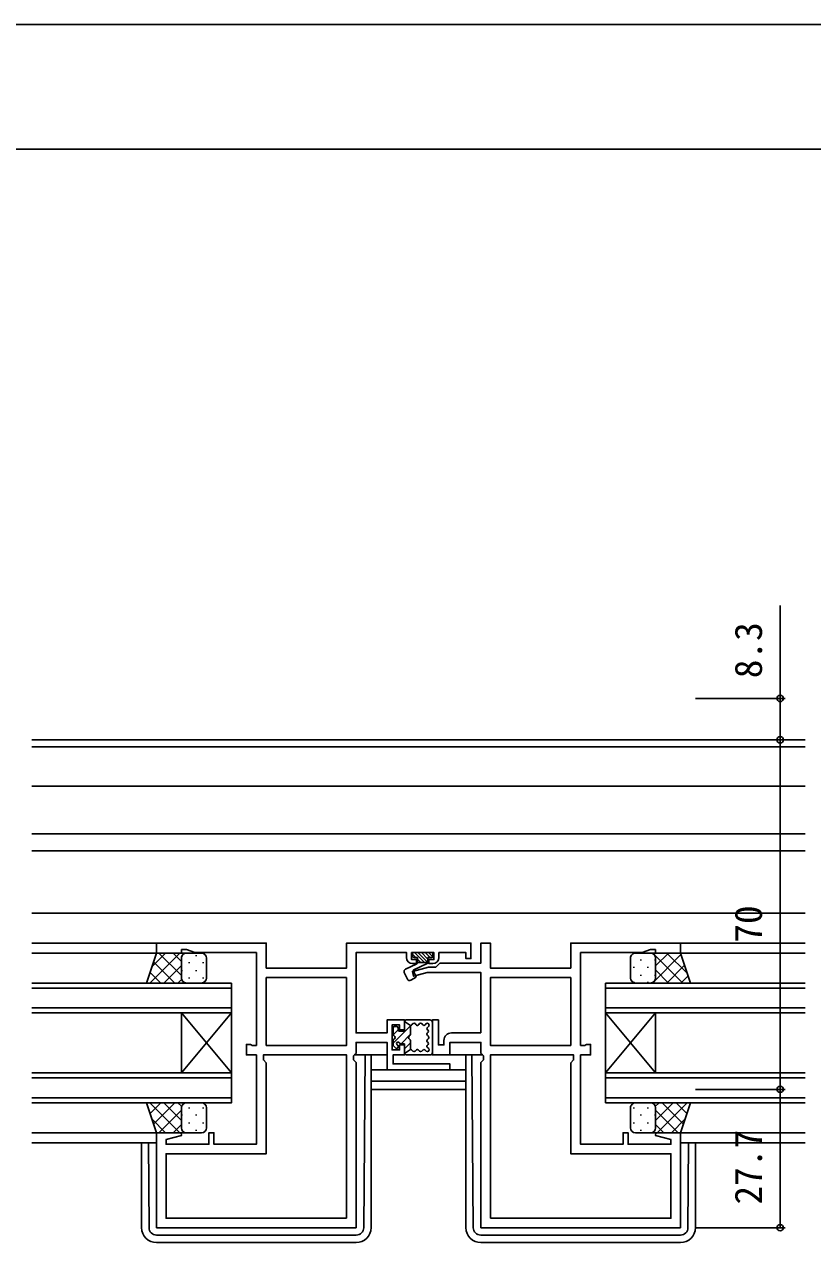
# Model space of a CAD drawing. Units: millimetres, scale not verified. Extents: x -437 to 438, y -281 to 279.
# Drawn here: x 65.7 to 223.7, y -0.3 to 243.7 of the extents above; entities that cross this region are included whole.
import ezdxf
from ezdxf.enums import TextEntityAlignment as Align

# ---------------------------------------------------------------- set-up
doc = ezdxf.new("R2010")
doc.units = ezdxf.units.MM
doc.header["$LTSCALE"] = 2
for name, color, linetype in [('0-2_YKK_11', 7, 'Continuous'), ('0-3_YKK_12', 2, 'Continuous'), ('0-4_YKK_13', 4, 'Continuous'), ('0-6_YKK_D', 6, 'Continuous'), ('0-7_YKK_ZWAK', 7, 'Continuous')]:
    doc.layers.add(name, color=color, linetype=linetype)
doc.styles.add('ＭＳ ゴシック', font='')
doc.styles.get('ＭＳ ゴシック').set_extended_font_data('MS Gothic')

msp = doc.modelspace()

# ---------------------------------------------------------------- linework, layer by layer
at = {"layer": '0-2_YKK_11'}
msp.add_line((157.2, 41.7), (151.3, 41.7), dxfattribs=at)
for points in [[(132.2, 2.7), (92.2, 2.7), (92.2, 21.7), (97.161, 21.7), (97.229, 21.178), (94.1, 20.339), (94.1, 19.4), (102.7, 19.4), (102.7, 21.7), (103.7, 21.7), (103.7, 19.4), (112.2, 19.4), (112.2, 37.3), (110.2, 37.3), (110.2, 39.4), (111, 39.4), (111.173, 39.3), (111.346, 39.2), (112.2, 39.2), (112.2, 57.8), (99.848, 57.8), (98.2, 58.4), (97.2, 58.4), (97.2, 57.7), (92.2, 57.7), (92.2, 59.7), (114.2, 59.7), (114.2, 54.7), (130.3, 54.7), (130.3, 59.7), (155.2, 59.7), (155.2, 56.6), (154.2, 56.6), (154.2, 57.8), (148.8, 57.8), (148.8, 56.8)], [(157.2, 2.7), (197.2, 2.7), (197.2, 21.7), (192.239, 21.7), (192.171, 21.178), (195.3, 20.339), (195.3, 19.4), (186.7, 19.4), (186.7, 21.7), (185.7, 21.7), (185.7, 19.4), (177.2, 19.4), (177.2, 37.3), (179.2, 37.3), (179.2, 39.4), (178.4, 39.4), (178.227, 39.3), (178.054, 39.2), (177.2, 39.2), (177.2, 57.8), (189.552, 57.8), (191.2, 58.4), (192.2, 58.4), (192.2, 57.7), (197.2, 57.7), (197.2, 59.7), (175.2, 59.7), (175.2, 54.7), (159.1, 54.7), (159.1, 59.7), (157.2, 59.7), (157.2, 55.7), (149, 55.7), (148.2, 54.9), (146.706, 54.9), (143.471, 54.033), (143.729, 53.067), (146.465, 53.8), (157.2, 53.8), (157.2, 41.7)], [(142.3, 56.8), (142.3, 57.8), (132.2, 57.8), (132.2, 41.7), (138.4, 41.7), (138.4, 44.3), (141.9, 44.3), (141.9, 42.3), (140.9, 42.3), (140.9, 43.3), (139.4, 43.3), (139.4, 38.3), (140.9, 38.3), (140.9, 39.3), (141.9, 39.3), (141.9, 37.3), (139.6, 37.3), (139.6, 35.5), (151, 35.5), (151, 34.3), (138.4, 34.3), (138.4, 39.8), (132.2, 39.8), (132.2, 37.6), (131.9, 37.3), (131.7, 37.1), (131.7, 36.3), (132.2, 35.8), (132.2, 2.7)], [(147.6, 55.6), (146.8, 55.6), (146.8, 56.4), (147.8, 56.4), (147.8, 57.8), (143.3, 57.8), (143.3, 56.4), (144.3, 56.4), (144.3, 55.6), (143.5, 55.6)], [(149.8, 40.2), (149.8, 39.3), (148.7, 39.3), (148.7, 44.3), (147.5, 44.3), (147.5, 37.3), (151, 37.3), (151, 39.8), (157.2, 39.8), (157.2, 37.6), (157.5, 37.3), (157.7, 37.1), (157.7, 36.3), (157.2, 35.8), (157.2, 2.7)]]:
    msp.add_lwpolyline(points, dxfattribs=at)
for points in [[(130.3, 52.8), (114.2, 52.8), (114.2, 39.2), (130.3, 39.2)], [(175.2, 52.8), (159.1, 52.8), (159.1, 39.2), (175.2, 39.2)], [(130.3, 4.6), (94.1, 4.6), (94.1, 17.5), (114.2, 17.5), (114.2, 35.7), (113.6, 36.3), (113.6, 37.3), (130.3, 37.3)], [(159.1, 4.6), (195.3, 4.6), (195.3, 17.5), (175.2, 17.5), (175.2, 35.7), (175.8, 36.3), (175.8, 37.3), (159.1, 37.3)]]:
    msp.add_lwpolyline(points, close=True, dxfattribs=at)
for centre, radius, start, end in [((143.5, 56.8), 1.2, 180.00001, 269.99999), ((147.6, 56.8), 1.2, 270.00001, 359.99999), ((151.3, 40.2), 1.5, 90.00001, 179.99999)]:
    msp.add_arc(centre, radius, start, end, dxfattribs=at)
at = {"layer": '0-3_YKK_12'}
for p, q in [((67.2, 100.4), (222.2, 100.4)), ((67.2, 99), (222.2, 99)), ((67.2, 91.1), (222.2, 91.1)), ((67.2, 81.6), (222.2, 81.6)), ((67.2, 78.2), (222.2, 78.2)), ((67.2, 65.7), (222.2, 65.7)), ((67.2, 59.7), (92.5, 59.7)), ((222.2, 59.7), (196.9, 59.7)), ((67.2, 57.7), (92.7, 57.7)), ((222.2, 57.7), (196.7, 57.7)), ((67.2, 51.7), (107.2, 51.7)), ((182.2, 51.7), (222.2, 51.7)), ((182.2, 45.7), (182.2, 51.7)), ((107.2, 50.7), (67.2, 50.7)), ((222.2, 50.7), (182.2, 50.7)), ((67.2, 46.7), (107.2, 46.7)), ((182.2, 46.7), (222.2, 46.7)), ((97.2, 45.7), (97.2, 33.7)), ((107.2, 45.7), (97.2, 33.7)), ((107.2, 33.7), (97.2, 45.7)), ((107.2, 45.7), (107.2, 33.7)), ((182.2, 45.7), (182.2, 33.7)), ((182.2, 45.7), (192.2, 33.7)), ((182.2, 33.7), (192.2, 45.7)), ((222.2, 45.7), (182.2, 45.7)), ((192.2, 45.7), (192.2, 33.7)), ((135.199, 34.3), (154.2, 34.3)), ((67.2, 33.7), (107.2, 33.7)), ((107.2, 32.7), (67.2, 32.7)), ((135.199, 32.03), (154.2, 32.03)), ((182.2, 33.7), (222.2, 33.7)), ((182.2, 27.7), (182.2, 33.7)), ((222.2, 32.7), (182.2, 32.7)), ((154.2, 30.4), (135.199, 30.4)), ((67.2, 28.7), (107.2, 28.7)), ((182.2, 28.7), (222.2, 28.7)), ((222.2, 27.7), (182.2, 27.7)), ((67.2, 21.7), (92.7, 21.7)), ((67.2, 19.7), (92.2, 19.7)), ((222.2, 21.7), (196.7, 21.7)), ((222.2, 19.7), (197.2, 19.7))]:
    msp.add_line(p, q, dxfattribs=at)
for points in [[(107.2, 51.7), (107.2, 45.7), (67.2, 45.7)], [(107.2, 33.7), (107.2, 27.7), (67.2, 27.7)]]:
    msp.add_lwpolyline(points, dxfattribs=at)
at = {"layer": '0-4_YKK_13'}
for p, q in [((96.832, 57.7), (90.832, 51.7)), ((94.003, 57.7), (91.298, 54.995)), ((97.2, 53.18), (92.68, 57.7)), ((97.2, 56.008), (95.508, 57.7)), ((97.2, 56.7), (97.2, 52.7)), ((97.2, 56.7), (97.2, 52.7)), ((97.29, 57.115), (97.29, 57.08)), ((101.2, 57.7), (98.2, 57.7)), ((100.12, 57.28), (100.12, 57.08)), ((102.2, 52.7), (102.2, 56.7)), ((143.5, 57.5), (143.5, 57.1)), ((143.5, 57.482), (144.182, 56.8)), ((147.3, 57.8), (143.8, 57.8)), ((143.8, 56.8), (144.5, 56.8)), ((143.889, 57.8), (145.889, 55.8)), ((144.5, 56.8), (144.5, 55.8)), ((144.5, 56.482), (145.182, 55.8)), ((144.596, 57.8), (146.596, 55.8)), ((145.303, 57.8), (146.6, 56.503)), ((146.01, 57.8), (147.01, 56.8)), ((146.6, 56.8), (146.6, 55.697)), ((146.6, 56.8), (147.3, 56.8)), ((146.717, 57.8), (147.562, 56.955)), ((147.6, 57.1), (147.6, 57.5)), ((187.2, 52.7), (187.2, 56.7)), ((188.2, 57.7), (191.2, 57.7)), ((189.28, 56.38), (189.28, 56.18)), ((191.62, 51.7), (197.305, 57.385)), ((191.668, 57.7), (197.668, 51.7)), ((191.779, 57.515), (191.963, 57.7)), ((192.11, 56.38), (192.11, 56.18)), ((192.2, 55.108), (194.792, 57.7)), ((192.2, 56.7), (192.2, 52.7)), ((192.2, 56.7), (192.2, 52.7)), ((194.497, 57.7), (198.552, 53.645)), ((93.023, 51.7), (90.906, 53.817)), ((95.851, 51.7), (91.613, 55.939)), ((97.2, 55.24), (93.66, 51.7)), ((97.29, 54.25), (97.29, 54.05)), ((98.705, 55.865), (98.705, 55.665)), ((100.12, 54.25), (100.12, 54.05)), ((101.535, 55.865), (101.535, 55.665)), ((141.847, 53.811), (142.464, 52.489)), ((144.227, 55.473), (142.089, 54.476)), ((143.6, 54.298), (146.6, 55.697)), ((143.6, 54.298), (144.254, 52.895)), ((144.5, 55.8), (146.6, 55.8)), ((187.865, 54.965), (187.865, 54.765)), ((190.695, 54.965), (190.695, 54.765)), ((192.2, 54.34), (194.84, 51.7)), ((194.449, 51.7), (198.012, 55.264)), ((97.233, 52.445), (96.489, 51.7)), ((98.2, 51.7), (101.2, 51.7)), ((98.705, 52.835), (98.705, 52.635)), ((101.535, 52.835), (101.535, 52.635)), ((143.167, 52.267), (144.254, 52.895)), ((187.865, 51.935), (187.865, 51.758)), ((191.2, 51.7), (188.2, 51.7)), ((189.28, 53.35), (189.28, 53.15)), ((190.695, 51.935), (190.695, 51.735)), ((191.806, 51.905), (192.011, 51.7)), ((192.11, 53.35), (192.11, 53.15)), ((197.277, 51.7), (198.719, 53.142)), ((143.1, 43.2), (141.9, 44.006)), ((141.9, 44), (141.9, 42.05)), ((147, 44.3), (142.2, 44.3)), ((139.6, 39.641), (143.1, 43.141)), ((139.6, 42.7), (139.6, 41.432)), ((139.612, 41.349), (140.6, 42.338)), ((140.3, 43), (139.9, 43)), ((140.6, 42.35), (140.6, 42.7)), ((141.9, 42.05), (140.9, 42.05)), ((141.9, 43.638), (142.12, 43.858)), ((144.483, 43.2), (144.456, 43.2)), ((145.781, 43.2), (145.797, 43.2)), ((146.4, 42.585), (146.4, 42.558)), ((146.4, 41.519), (146.4, 41.469)), ((147.5, 43.8), (147.5, 37.8)), ((139.6, 40.168), (139.6, 39.3)), ((139.688, 39.088), (140.088, 38.688)), ((141.12, 39.55), (141.9, 39.55)), ((141.207, 39.55), (143.1, 41.443)), ((141.9, 38.546), (143.1, 39.746)), ((141.9, 39.55), (141.9, 37.6)), ((146.4, 40.081), (146.4, 40.131)), ((146.4, 39.015), (146.4, 39.042)), ((138.4, 37.3), (131.9, 37.3)), ((133.711, 2.691), (133.984, 37.3)), ((135.199, 37.3), (135.199, 2.703)), ((140.259, 38.603), (140.6, 38.943)), ((140.6, 38.9), (140.6, 39.03)), ((143.1, 38.4), (141.9, 37.6)), ((142.2, 37.3), (147, 37.3)), ((144.483, 38.4), (144.456, 38.4)), ((145.781, 38.4), (145.797, 38.4)), ((157.53, 37.3), (150.7, 37.3)), ((154.201, 37.3), (154.201, 2.703)), ((155.689, 2.691), (155.416, 37.3)), ((96.832, 21.7), (90.832, 27.7)), ((93.023, 27.7), (90.906, 25.583)), ((95.851, 27.7), (91.613, 23.461)), ((97.2, 24.16), (93.66, 27.7)), ((97.233, 26.955), (96.489, 27.7)), ((98.2, 27.7), (101.2, 27.7)), ((191.2, 27.7), (188.2, 27.7)), ((192.167, 26.955), (192.911, 27.7)), ((192.2, 24.16), (195.74, 27.7)), ((192.568, 21.7), (198.568, 27.7)), ((193.549, 27.7), (197.787, 23.461)), ((196.377, 27.7), (198.494, 25.583)), ((94.003, 21.7), (91.298, 24.405)), ((97.2, 26.22), (92.68, 21.7)), ((97.2, 22.7), (97.2, 26.7)), ((97.2, 22.7), (97.2, 26.7)), ((97.29, 25.15), (97.29, 25.35)), ((98.705, 26.565), (98.705, 26.765)), ((100.12, 25.15), (100.12, 25.35)), ((101.535, 26.565), (101.535, 26.742)), ((102.2, 26.7), (102.2, 22.7)), ((187.2, 26.7), (187.2, 22.7)), ((187.865, 26.565), (187.865, 26.765)), ((189.28, 25.15), (189.28, 25.35)), ((190.695, 26.565), (190.695, 26.765)), ((192.11, 25.15), (192.11, 25.35)), ((192.2, 22.7), (192.2, 26.7)), ((192.2, 22.7), (192.2, 26.7)), ((192.2, 26.22), (196.72, 21.7)), ((195.397, 21.7), (198.102, 24.405)), ((97.2, 23.392), (95.508, 21.7)), ((97.29, 22.285), (97.29, 22.32)), ((98.705, 23.535), (98.705, 23.735)), ((100.12, 22.12), (100.12, 22.32)), ((101.535, 23.535), (101.535, 23.735)), ((187.865, 23.535), (187.865, 23.735)), ((189.28, 22.12), (189.28, 22.32)), ((190.695, 23.535), (190.695, 23.735)), ((192.11, 22.285), (192.11, 22.32)), ((192.2, 23.392), (193.892, 21.7)), ((89.199, 19.7), (89.199, 2.703)), ((90.688, 2.691), (90.553, 19.7)), ((101.2, 21.7), (98.2, 21.7)), ((188.2, 21.7), (191.2, 21.7)), ((198.712, 2.691), (198.847, 19.7)), ((200.201, 19.7), (200.201, 2.703)), ((132.211, 1.203), (92.188, 1.203)), ((157.189, 1.203), (197.212, 1.203)), ((132.199, -0.297), (92.199, -0.297)), ((157.201, -0.297), (197.201, -0.297))]:
    msp.add_line(p, q, dxfattribs=at)
for points in [[(98.2, 51.7), (90.2, 51.7), (92.2, 57.7), (98.2, 57.7)], [(191.2, 51.7), (199.2, 51.7), (197.2, 57.7), (191.2, 57.7)], [(143.158, 43.2), (143.1, 43.2), (143.1, 41.432)], [(143.1, 40.168), (143.1, 38.4), (143.158, 38.4)], [(98.2, 27.7), (90.2, 27.7), (92.2, 21.7), (98.2, 21.7)], [(191.2, 27.7), (199.2, 27.7), (197.2, 21.7), (191.2, 21.7)]]:
    msp.add_lwpolyline(points, dxfattribs=at)
for centre, radius, start, end in [((98.2, 56.7), 1, 90.0001, 180.0001), ((98.2, 56.7), 1, 90.0001, 180.0001), ((101.2, 56.7), 1, 0.0001, 90.0001), ((143.8, 57.5), 0.3, 90, 180), ((143.8, 57.1), 0.3, 180, 270), ((147.3, 57.5), 0.3, 0, 90), ((147.3, 57.1), 0.3, 270, 0), ((188.2, 56.7), 1, 89.9999, 179.9999), ((191.2, 56.7), 1, 359.9999, 89.9999), ((191.2, 56.7), 1, 359.9999, 89.9999), ((142.3, 54.022), 0.5, 115.00014, 205.00005), ((144.016, 55.926), 0.5, 295, 345.39617), ((98.2, 52.7), 1, 180.0001, 270.0001), ((98.2, 52.7), 1, 180.0001, 270.0001), ((101.2, 52.7), 1, 270.0001, 0.0001), ((142.917, 52.7), 0.5, 205.00005, 300.00004), ((188.2, 52.7), 1, 179.9999, 269.9999), ((191.2, 52.7), 1, 269.9999, 359.9999), ((191.2, 52.7), 1, 269.9999, 359.9999), ((142.2, 44), 0.3, 90, 180), ((147, 43.8), 0.5, 0, 90), ((139.9, 42.7), 0.3, 90, 180), ((140.3, 42.7), 0.3, 360, 90), ((140.9, 42.35), 0.3, 180, 270), ((143.158, 43.5), 0.3, 270, 337.97569), ((143.807, 43.238), 0.4, 22.02431, 157.97569), ((144.456, 43.5), 0.3, 202.02431, 270), ((144.483, 43.5), 0.3, 270, 337.97569), ((145.132, 43.238), 0.4, 22.02431, 157.97569), ((145.781, 43.5), 0.3, 202.02431, 270), ((145.797, 43.5), 0.3, 270, 337.97569), ((146.446, 43.238), 0.4, 291.31154, 157.97569), ((146.7, 42.585), 0.3, 111.31154, 180), ((146.7, 42.558), 0.3, 180, 240), ((146.7, 41.519), 0.3, 120, 180), ((146.4, 42.039), 0.3, 300, 60), ((139.9, 41.432), 0.3, 180, 244.62307), ((139.9, 40.168), 0.3, 115.37693, 180), ((139.9, 39.3), 0.3, 180, 225), ((139.6, 40.8), 0.4, 295.37693, 64.62307), ((140.6, 39.55), 0.3, 30, 240), ((140.3, 39.03), 0.3, 0, 60), ((141.12, 39.85), 0.3, 210, 270), ((143.1, 40.8), 0.4, 115.37693, 244.62307), ((142.8, 41.432), 0.3, 295.37693, 0), ((142.8, 40.168), 0.3, 0, 64.62307), ((146.7, 41.469), 0.3, 180, 236.73718), ((146.7, 40.131), 0.3, 123.26282, 180), ((146.7, 40.081), 0.3, 180, 240), ((146.7, 39.042), 0.3, 120, 180), ((146.261, 40.8), 0.5, 303.26282, 56.73718), ((146.4, 39.561), 0.3, 300, 60), ((140.3, 38.9), 0.3, 225, 0), ((142.2, 37.6), 0.3, 180, 270), ((143.158, 38.1), 0.3, 22.02431, 90), ((143.807, 38.363), 0.4, 202.02431, 337.97569), ((144.456, 38.1), 0.3, 90, 157.97569), ((144.483, 38.1), 0.3, 22.02431, 90), ((145.132, 38.363), 0.4, 202.02431, 337.97569), ((145.781, 38.1), 0.3, 90, 157.97569), ((145.797, 38.1), 0.3, 22.02431, 90), ((146.446, 38.363), 0.4, 202.02431, 68.68846), ((146.7, 39.015), 0.3, 180, 248.68846), ((147, 37.8), 0.5, 270, 0), ((98.2, 26.7), 1, 89.9999, 179.9999), ((98.2, 26.7), 1, 89.9999, 179.9999), ((101.2, 26.7), 1, 359.9999, 89.9999), ((188.2, 26.7), 1, 90.0001, 180.0001), ((191.2, 26.7), 1, 0.0001, 90.0001), ((191.2, 26.7), 1, 0.0001, 90.0001), ((98.2, 22.7), 1, 179.9999, 269.9999), ((98.2, 22.7), 1, 179.9999, 269.9999), ((101.2, 22.7), 1, 269.9999, 359.9999), ((188.2, 22.7), 1, 180.0001, 270.0001), ((191.2, 22.7), 1, 270.0001, 0.0001), ((191.2, 22.7), 1, 270.0001, 0.0001), ((92.199, 2.703), 3, 180, 270), ((92.188, 2.703), 1.5, 180.45233, 270), ((132.199, 2.703), 3, 270, 0), ((132.211, 2.703), 1.5, 270, 359.54767), ((157.201, 2.703), 3, 180, 270), ((157.189, 2.703), 1.5, 180.45233, 270), ((197.201, 2.703), 3, 270, 0), ((197.212, 2.703), 1.5, 270, 359.54767)]:
    msp.add_arc(centre, radius, start, end, dxfattribs=at)
at = {"layer": '0-6_YKK_D'}
for p, q in [((200.2, 108.7), (218.2, 108.7)), ((217.2, 100.4), (217.2, 30.4)), ((200.2, 30.4), (218.2, 30.4)), ((200.2, 30.4), (218.2, 30.4)), ((217.2, 30.4), (217.2, 2.7)), ((200.2, 2.7), (218.2, 2.7))]:
    msp.add_line(p, q, dxfattribs=at)
msp.add_lwpolyline([(217.2, 100.4), (217.2, 108.7), (217.2, 127.31)], dxfattribs=at)
for centre in [(217.2, 108.7), (217.2, 100.4), (217.2, 100.4), (217.2, 30.4), (217.2, 30.4), (217.2, 2.7)]:
    msp.add_circle(centre, 0.637, dxfattribs=at)
at = {"layer": '0-7_YKK_ZWAK'}
for p, q in [((438.2, 243.7), (-436.8, 243.7)), ((438.2, 218.7), (-436.8, 218.7))]:
    msp.add_line(p, q, dxfattribs=at)

# ---------------------------------------------------------------- texts
at = {"layer": '0-6_YKK_D', "style": 'ＭＳ ゴシック'}
for s, p in [('8.3', (215.2, 112.739)), ('70', (215.2, 59.775)), ('27.7', (215.2, 7.324))]:
    msp.add_text(s, height=5.499, rotation=90, dxfattribs=at).set_placement(p, align=Align.BOTTOM_LEFT)

doc.saveas('drawing.dxf')
